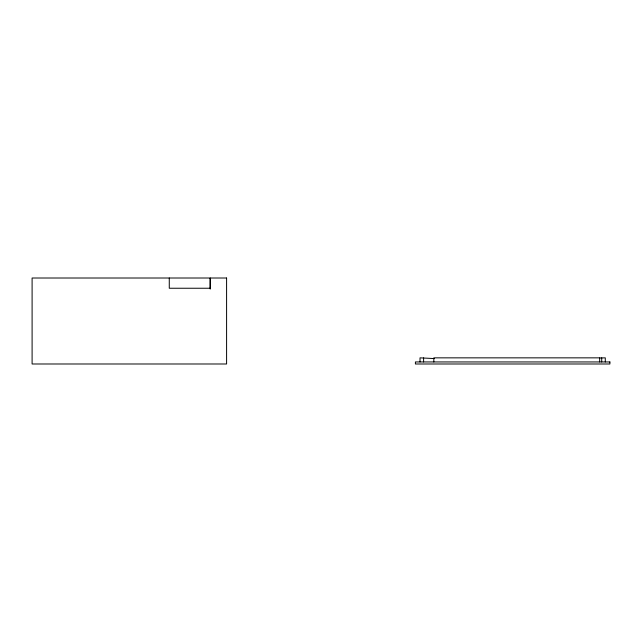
<?xml version="1.0" encoding="UTF-8"?>
<svg xmlns="http://www.w3.org/2000/svg" width="642" height="642" viewBox="0 0 642 642"><rect width="100%" height="100%" fill="white"/><g stroke="black" fill="none" stroke-linecap="round" stroke-linejoin="round"><path stroke-width="0.96" d="M599.732 357.979L605.294 357.851L605.294 361.944M210.215 288.242L169.271 288.242L169.271 278.01M434.498 358.581L420.012 357.851L420.012 361.944M601.714 357.851L601.714 361.944M599.66 361.944L599.66 357.851L433.832 357.851L433.832 361.944M423.6 357.851L423.6 361.944M210.215 288.996L210.215 278.01L210.175 288.731M226.594 278.01L32.1 278.01L32.1 363.99L226.594 363.99L226.594 278.01M609.9 361.944L415.406 361.944L415.406 363.99L609.9 363.99L609.9 361.944"/></g></svg>
